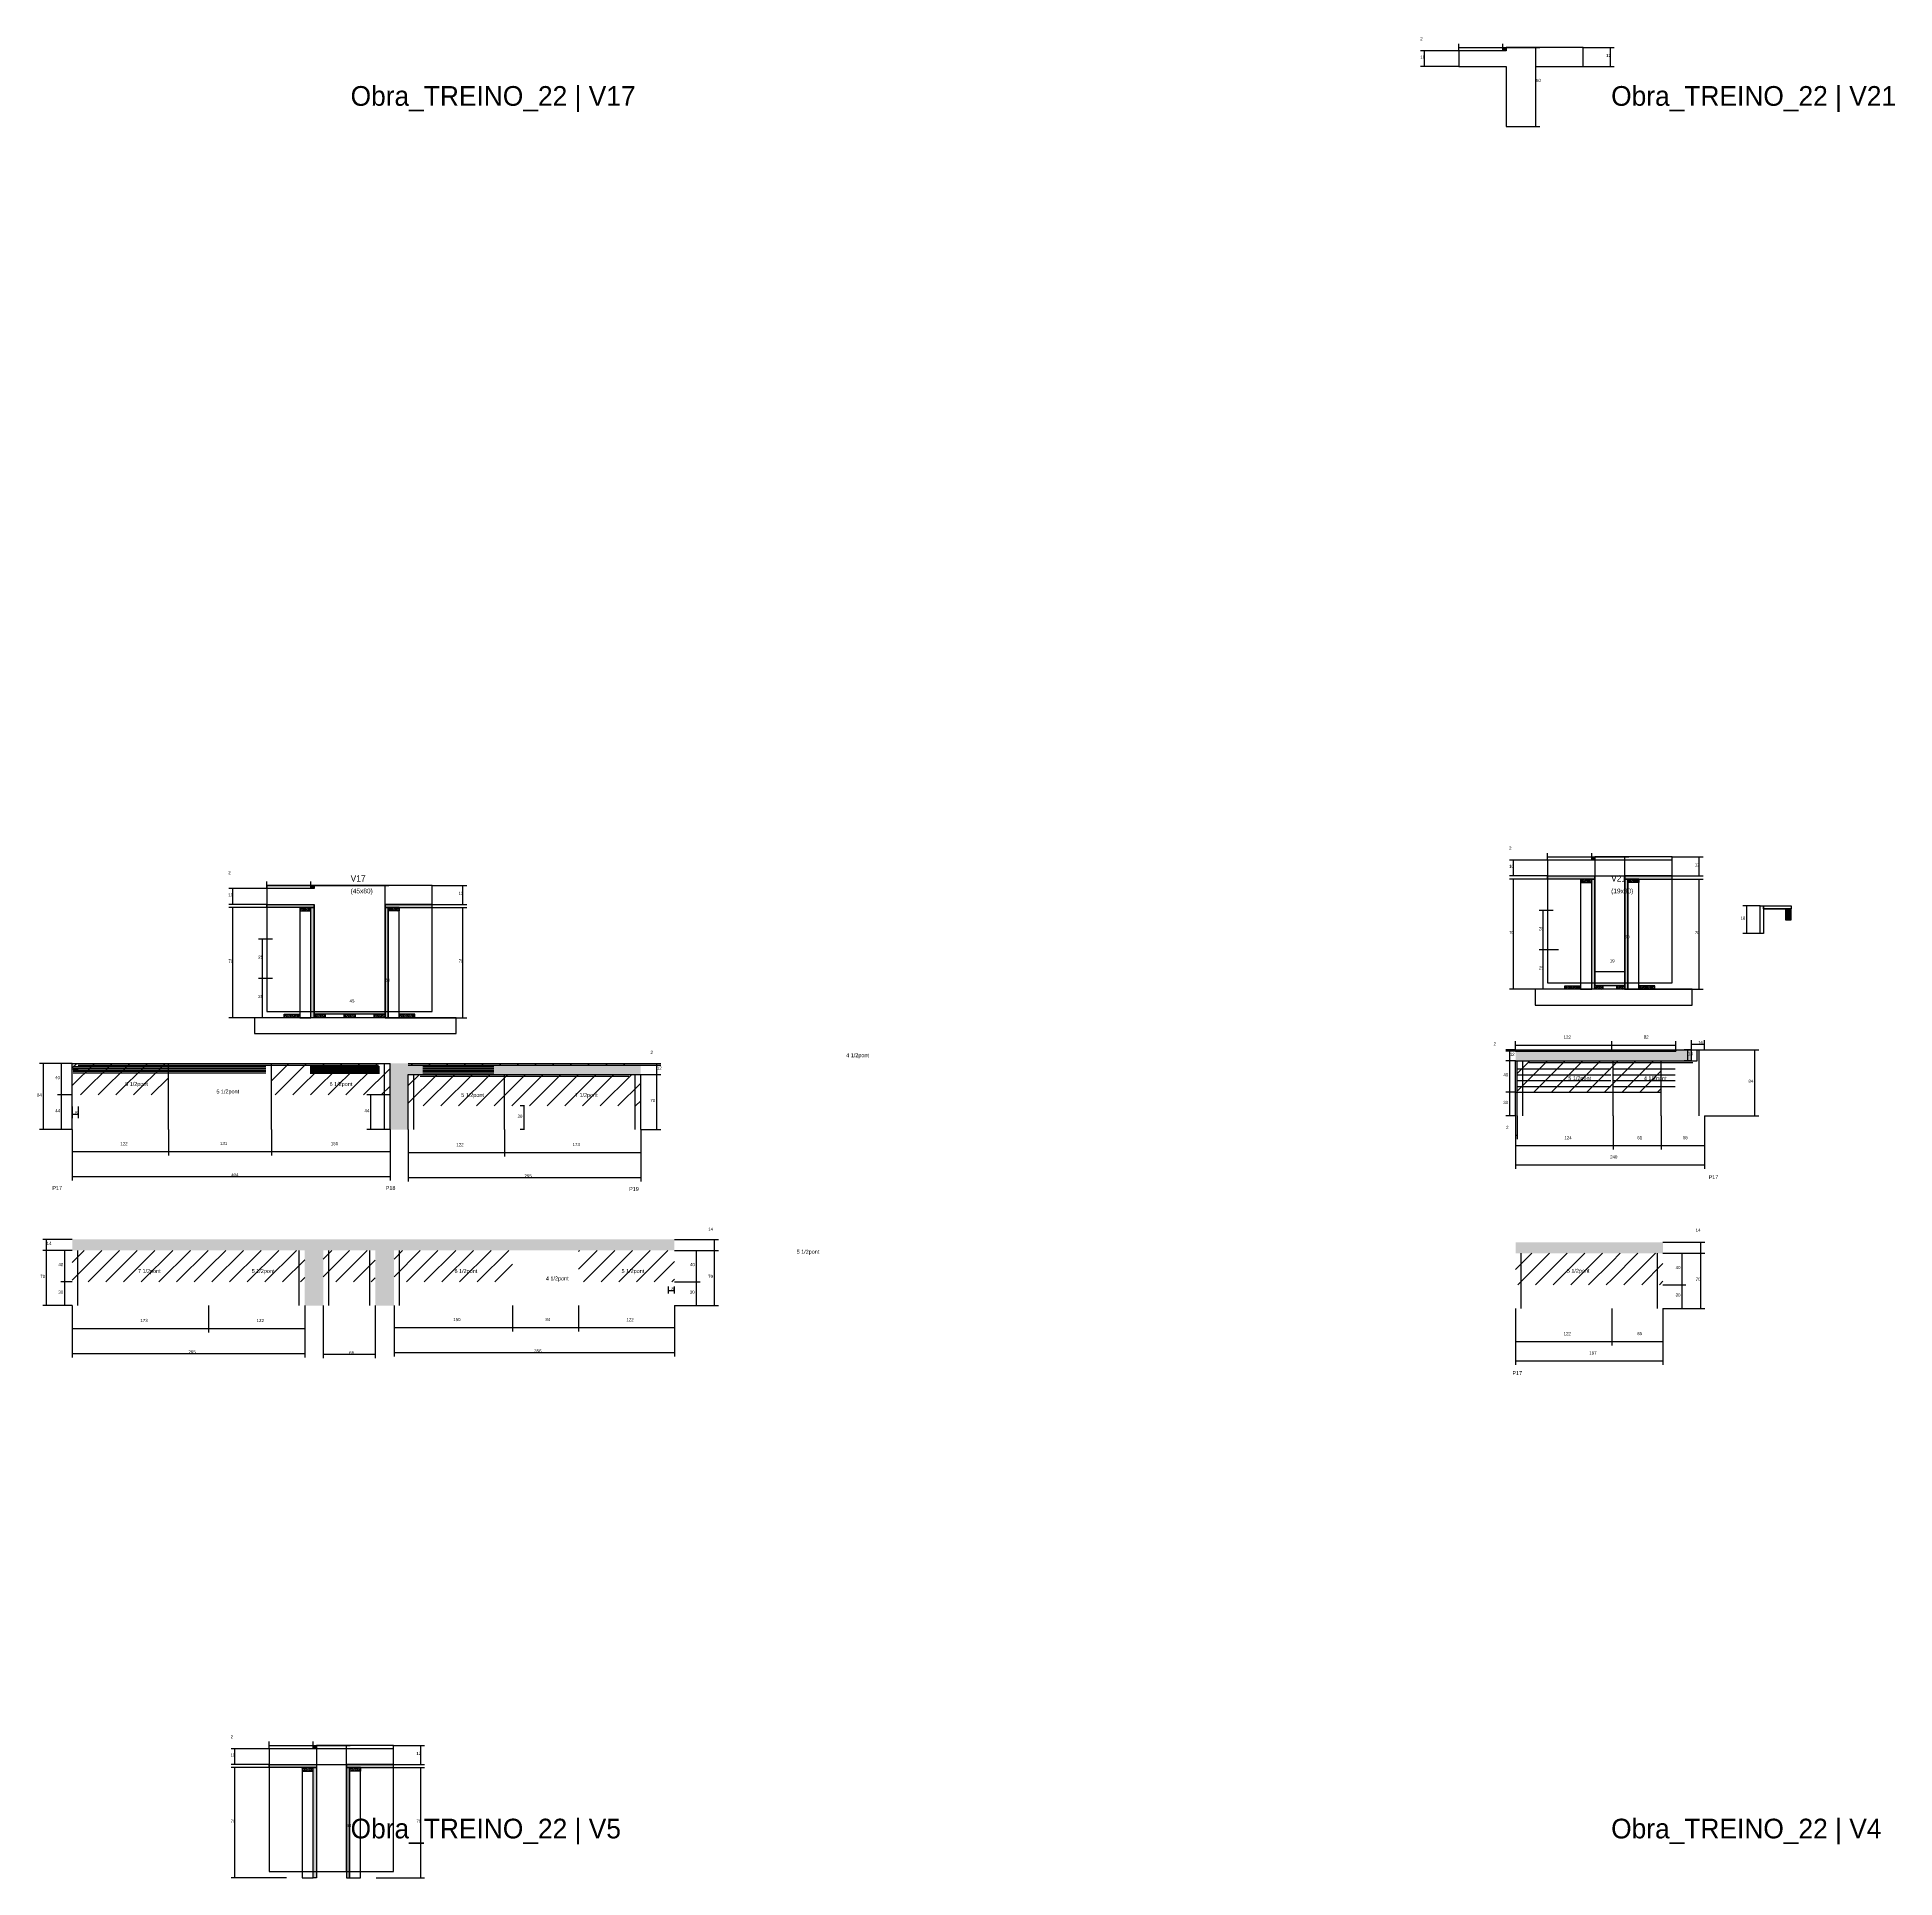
# Model space of a CAD drawing. Header units: metres. Extents: x -2848 to 22762, y -49062 to 1016.
# Drawn here: x 2802 to 5160, y -36460 to -34123 of the extents above; entities that cross this region are included whole.
import ezdxf

# ---------------------------------------------------------------- set-up
doc = ezdxf.new("R2010")
doc.units = ezdxf.units.M
for name, color, linetype in [('CONCRETO', 251, 'Continuous'), ('COTA', 4, 'Continuous'), ('Cota Seção (2x)', 4, 'Continuous'), ('Hachura', 253, 'Continuous'), ('LABEL_ID', 3, 'Continuous'), ('Madeira', 126, 'Continuous'), ('NOMENCLATURA', 7, 'Continuous'), ('Painéis', 200, 'Continuous'), ('SARR_2.2x7', 40, 'Continuous'), ('Texto Seção', 7, 'Continuous')]:
    doc.layers.add(name, color=color, linetype=linetype)

msp = doc.modelspace()

# ---------------------------------------------------------------- hatches: boundary and pattern name
at = {"layer": 'COTA'}
h = msp.add_hatch(dxfattribs=at)
h.set_pattern_fill('AR-CONC', scale=0.03)
h.paths.add_polyline_path([(4902.2, -35422.5), (4902.2, -35408.5), (4882.2, -35408.5), (4882.2, -35410.5), (4678.7, -35410.5), (4678.7, -35422.5)])
h = msp.add_hatch(dxfattribs=at)
h.set_pattern_fill('AR-CONC', scale=0.03)
h.paths.add_polyline_path([(3273.2, -35440), (3568.2, -35440), (3568.2, -35428), (3273.2, -35428), (3273.2, -35426), (3250.2, -35426), (3250.2, -35510), (3273.2, -35510)])
h = msp.add_hatch(dxfattribs=at)
h.set_pattern_fill('AR-CONC', scale=0.03)
h.paths.add_polyline_path([(3141.7, -35733.4), (3165.2, -35733.4), (3165.2, -35663.4), (3231.2, -35663.4), (3231.2, -35733.4), (3255.1, -35733.4), (3255.1, -35663.4), (3611.1, -35663.4), (3611.1, -35649.4), (2846.7, -35649.4), (2846.7, -35663.4), (3141.7, -35663.4)])
h = msp.add_hatch(dxfattribs=at)
h.set_pattern_fill('AR-CONC', scale=0.03)
h.paths.add_polyline_path([(4678.7, -35653.1), (4678.7, -35667.1), (4865.7, -35667.1), (4865.7, -35653.1)])
at = {"layer": 'Hachura'}
h = msp.add_hatch(color=8, dxfattribs=at)
h.dxf.hatch_style = 1
h.paths.add_polyline_path([(4662.6, -34136.2), (4666.6, -34136.2), (4666.6, -34136.2), (4666.6, -34140.2), (4666.6, -34140.2), (4662.6, -34140.2), (4662.6, -34140.2), (4662.6, -34136.2)])
h = msp.add_hatch(color=8, dxfattribs=at)
h.dxf.hatch_style = 1
h.paths.add_polyline_path([(4775.3, -35163.8), (4779.3, -35163.8), (4779.3, -35163.8), (4779.3, -35167.8), (4779.3, -35167.8), (4775.3, -35167.8), (4775.3, -35167.8), (4775.3, -35163.8)])
h = msp.add_hatch(color=8, dxfattribs=at)
h.dxf.hatch_style = 1
h.paths.add_polyline_path([(3149.7, -35200), (3153.7, -35200), (3153.7, -35200), (3153.7, -35204), (3153.7, -35204), (3149.7, -35204), (3149.7, -35204), (3149.7, -35200)])
h = msp.add_hatch(color=8, dxfattribs=at)
h.dxf.hatch_style = 1
h.paths.add_polyline_path([(4719.3, -35191.8), (4719.3, -35187.8), (4719.3, -35187.8), (4779.3, -35187.8), (4779.3, -35187.8), (4779.3, -35191.8), (4779.3, -35191.8), (4719.3, -35191.8)])
h = msp.add_hatch(dxfattribs=at)
h.set_pattern_fill('ANSI31', scale=0.5)
h.paths.add_polyline_path([(4761.3, -35191.8), (4761.3, -35196.2), (4761.3, -35196.2), (4775.3, -35196.2), (4775.3, -35196.2), (4775.3, -35191.8), (4775.3, -35191.8), (4761.3, -35191.8)])
h = msp.add_hatch(color=8, dxfattribs=at)
h.dxf.hatch_style = 1
h.paths.add_polyline_path([(4775.3, -35191.8), (4779.3, -35191.8), (4779.3, -35191.8), (4779.3, -35331.8), (4779.3, -35331.8), (4775.3, -35331.8), (4775.3, -35331.8), (4775.3, -35191.8)])
h = msp.add_hatch(color=8, dxfattribs=at)
h.dxf.hatch_style = 1
h.paths.add_polyline_path([(4877.3, -35191.8), (4877.3, -35187.8), (4877.3, -35187.8), (4817.3, -35187.8), (4817.3, -35187.8), (4817.3, -35191.8), (4817.3, -35191.8), (4877.3, -35191.8)])
h = msp.add_hatch(color=8, dxfattribs=at)
h.dxf.hatch_style = 1
h.paths.add_polyline_path([(4821.3, -35191.8), (4817.3, -35191.8), (4817.3, -35191.8), (4817.3, -35331.8), (4817.3, -35331.8), (4821.3, -35331.8), (4821.3, -35331.8), (4821.3, -35191.8)])
h = msp.add_hatch(dxfattribs=at)
h.set_pattern_fill('ANSI31', scale=0.5)
h.paths.add_polyline_path([(4835.3, -35191.8), (4835.3, -35196.2), (4835.3, -35196.2), (4821.3, -35196.2), (4821.3, -35196.2), (4821.3, -35191.8), (4821.3, -35191.8), (4835.3, -35191.8)])
h = msp.add_hatch(color=8, dxfattribs=at)
h.dxf.hatch_style = 1
h.paths.add_polyline_path([(3093.7, -35228), (3093.7, -35224), (3093.7, -35224), (3153.7, -35224), (3153.7, -35224), (3153.7, -35228), (3153.7, -35228), (3093.7, -35228)])
h = msp.add_hatch(dxfattribs=at)
h.set_pattern_fill('ANSI31', scale=0.5)
h.paths.add_polyline_path([(3135.7, -35228), (3135.7, -35232.4), (3135.7, -35232.4), (3149.7, -35232.4), (3149.7, -35232.4), (3149.7, -35228), (3149.7, -35228), (3135.7, -35228)])
h = msp.add_hatch(color=8, dxfattribs=at)
h.dxf.hatch_style = 1
h.paths.add_polyline_path([(3149.7, -35228), (3153.7, -35228), (3153.7, -35228), (3153.7, -35368), (3153.7, -35368), (3149.7, -35368), (3149.7, -35368), (3149.7, -35228)])
h = msp.add_hatch(color=8, dxfattribs=at)
h.dxf.hatch_style = 1
h.paths.add_polyline_path([(3303.7, -35228), (3303.7, -35224), (3303.7, -35224), (3243.7, -35224), (3243.7, -35224), (3243.7, -35228), (3243.7, -35228), (3303.7, -35228)])
h = msp.add_hatch(color=8, dxfattribs=at)
h.dxf.hatch_style = 1
h.paths.add_polyline_path([(3247.7, -35228), (3243.7, -35228), (3243.7, -35228), (3243.7, -35368), (3243.7, -35368), (3247.7, -35368), (3247.7, -35368), (3247.7, -35228)])
h = msp.add_hatch(dxfattribs=at)
h.set_pattern_fill('ANSI31', scale=0.5)
h.paths.add_polyline_path([(3261.7, -35228), (3261.7, -35232.4), (3261.7, -35232.4), (3247.7, -35232.4), (3247.7, -35232.4), (3247.7, -35228), (3247.7, -35228), (3261.7, -35228)])
h = msp.add_hatch(dxfattribs=at)
h.set_pattern_fill('ANSI31', scale=0.5)
h.paths.add_polyline_path([(4741.3, -35331.8), (4741.3, -35327.4), (4741.3, -35327.4), (4761.3, -35327.4), (4761.3, -35327.4), (4761.3, -35331.8), (4761.3, -35331.8), (4741.3, -35331.8)])
h = msp.add_hatch(color=8, dxfattribs=at)
h.dxf.hatch_style = 1
h.paths.add_polyline_path([(4779.3, -35327.4), (4779.3, -35323.8), (4779.3, -35323.8), (4817.3, -35323.8), (4817.3, -35323.8), (4817.3, -35327.4), (4817.3, -35327.4), (4779.3, -35327.4)])
h = msp.add_hatch(dxfattribs=at)
h.set_pattern_fill('ANSI31', scale=0.5)
h.paths.add_polyline_path([(4779.3, -35331.8), (4779.3, -35327.4), (4779.3, -35327.4), (4789.3, -35327.4), (4789.3, -35327.4), (4789.3, -35331.8), (4789.3, -35331.8), (4779.3, -35331.8)])
h = msp.add_hatch(dxfattribs=at)
h.set_pattern_fill('ANSI31', scale=0.5)
h.paths.add_polyline_path([(4807.3, -35331.8), (4807.3, -35327.4), (4807.3, -35327.4), (4817.3, -35327.4), (4817.3, -35327.4), (4817.3, -35331.8), (4817.3, -35331.8), (4807.3, -35331.8)])
h = msp.add_hatch(dxfattribs=at)
h.set_pattern_fill('ANSI31', scale=0.5)
h.paths.add_polyline_path([(4855.3, -35331.8), (4855.3, -35327.4), (4855.3, -35327.4), (4835.3, -35327.4), (4835.3, -35327.4), (4835.3, -35331.8), (4835.3, -35331.8), (4855.3, -35331.8)])
h = msp.add_hatch(dxfattribs=at)
h.set_pattern_fill('ANSI31', scale=0.5)
h.paths.add_polyline_path([(3115.7, -35368), (3115.7, -35363.6), (3115.7, -35363.6), (3135.7, -35363.6), (3135.7, -35363.6), (3135.7, -35368), (3135.7, -35368), (3115.7, -35368)])
h = msp.add_hatch(color=8, dxfattribs=at)
h.dxf.hatch_style = 1
h.paths.add_polyline_path([(3153.7, -35363.6), (3153.7, -35360), (3153.7, -35360), (3243.7, -35360), (3243.7, -35360), (3243.7, -35363.6), (3243.7, -35363.6), (3153.7, -35363.6)])
h = msp.add_hatch(dxfattribs=at)
h.set_pattern_fill('ANSI31', scale=0.5)
h.paths.add_polyline_path([(3153.7, -35368), (3153.7, -35363.6), (3153.7, -35363.6), (3167.7, -35363.6), (3167.7, -35363.6), (3167.7, -35368), (3167.7, -35368), (3153.7, -35368)])
h = msp.add_hatch(dxfattribs=at)
h.set_pattern_fill('ANSI31', scale=0.5)
h.paths.add_polyline_path([(3191.7, -35368), (3191.7, -35363.6), (3191.7, -35363.6), (3205.7, -35363.6), (3205.7, -35363.6), (3205.7, -35368), (3205.7, -35368), (3191.7, -35368)])
h = msp.add_hatch(dxfattribs=at)
h.set_pattern_fill('ANSI31', scale=0.5)
h.paths.add_polyline_path([(3229.7, -35368), (3229.7, -35363.6), (3229.7, -35363.6), (3243.7, -35363.6), (3243.7, -35363.6), (3243.7, -35368), (3243.7, -35368), (3229.7, -35368)])
h = msp.add_hatch(dxfattribs=at)
h.set_pattern_fill('ANSI31', scale=0.5)
h.paths.add_polyline_path([(3281.7, -35368), (3281.7, -35363.6), (3281.7, -35363.6), (3261.7, -35363.6), (3261.7, -35363.6), (3261.7, -35368), (3261.7, -35368), (3281.7, -35368)])
h = msp.add_hatch(dxfattribs=at)
h.set_pattern_fill('ANSI31', scale=5)
h.paths.add_polyline_path([(4800.7, -35410.5), (4800.7, -35408.5), (4680.7, -35408.5), (4680.7, -35410.5)])
h = msp.add_hatch(dxfattribs=at)
h.set_pattern_fill('ANSI31', scale=5)
h.paths.add_polyline_path([(4882.2, -35410.5), (4882.2, -35408.5), (4800.7, -35408.5), (4800.7, -35410.5)])
h = msp.add_hatch(dxfattribs=at)
h.set_pattern_fill('ANSI31', scale=5)
h.paths.add_polyline_path([(2846.7, -35426), (2846.7, -35466), (2968.7, -35466), (2968.7, -35426)])
h = msp.add_hatch(dxfattribs=at)
h.set_pattern_fill('ANSI31', scale=5)
h.paths.add_polyline_path([(3250.2, -35466), (3250.2, -35426), (3099.7, -35426), (3099.7, -35466)])
h = msp.add_hatch(dxfattribs=at)
h.set_pattern_fill('ANSI31', scale=5)
h.paths.add_polyline_path([(3273.2, -35426), (3273.2, -35428), (3395.2, -35428), (3395.2, -35426)])
h = msp.add_hatch(dxfattribs=at)
h.set_pattern_fill('ANSI31', scale=5)
h.paths.add_polyline_path([(3273.2, -35440), (3273.2, -35480), (3395.2, -35480), (3395.2, -35440)])
h = msp.add_hatch(dxfattribs=at)
h.set_pattern_fill('ANSI31', scale=5)
h.paths.add_polyline_path([(3395.2, -35426), (3395.2, -35428), (3568.2, -35428), (3568.2, -35426)])
h = msp.add_hatch(dxfattribs=at)
h.set_pattern_fill('ANSI31', scale=5)
h.paths.add_polyline_path([(3568.2, -35480), (3568.2, -35440), (3395.2, -35440), (3395.2, -35480)])
h = msp.add_hatch(dxfattribs=at)
h.set_pattern_fill('ANSI31', scale=5)
h.paths.add_polyline_path([(4802.7, -35422.5), (4680.7, -35422.5), (4680.7, -35462.5), (4802.7, -35462.5)])
h = msp.add_hatch(dxfattribs=at)
h.set_pattern_fill('ANSI31', scale=5)
h.paths.add_polyline_path([(4802.7, -35422.5), (4802.7, -35462.5), (4863.7, -35462.5), (4863.7, -35422.5)])
h = msp.add_hatch(dxfattribs=at)
h.set_pattern_fill('ANSI31', scale=5)
h.paths.add_polyline_path([(3019.7, -35703.4), (3019.7, -35663.4), (2846.7, -35663.4), (2846.7, -35703.4)])
h = msp.add_hatch(dxfattribs=at)
h.set_pattern_fill('ANSI31', scale=5)
h.paths.add_polyline_path([(3019.7, -35663.4), (3019.7, -35703.4), (3141.7, -35703.4), (3141.7, -35663.4)])
h = msp.add_hatch(dxfattribs=at)
h.set_pattern_fill('ANSI31', scale=5)
h.paths.add_polyline_path([(3231.2, -35703.4), (3231.2, -35663.4), (3165.2, -35663.4), (3165.2, -35703.4)])
h = msp.add_hatch(dxfattribs=at)
h.set_pattern_fill('ANSI31', scale=5)
h.paths.add_polyline_path([(3405.6, -35703.4), (3405.6, -35663.4), (3255.1, -35663.4), (3255.1, -35703.4)])
h = msp.add_hatch(dxfattribs=at)
h.set_pattern_fill('ANSI31', scale=5)
h.paths.add_polyline_path([(3489.1, -35663.4), (3489.1, -35703.4), (3611.1, -35703.4), (3611.1, -35663.4)])
h = msp.add_hatch(dxfattribs=at)
h.set_pattern_fill('ANSI31', scale=5)
h.paths.add_polyline_path([(4678.7, -35667.1), (4678.7, -35707.1), (4800.7, -35707.1), (4800.7, -35667.1)])
h = msp.add_hatch(dxfattribs=at)
h.set_pattern_fill('ANSI31', scale=5)
h.paths.add_polyline_path([(4800.7, -35667.1), (4800.7, -35707.1), (4865.7, -35707.1), (4865.7, -35667.1)])
h = msp.add_hatch(color=8, dxfattribs=at)
h.dxf.hatch_style = 1
h.paths.add_polyline_path([(3152.6, -36292.1), (3156.6, -36292.1), (3156.6, -36292.1), (3156.6, -36296.1), (3156.6, -36296.1), (3152.6, -36296.1), (3152.6, -36296.1), (3152.6, -36292.1)])
h = msp.add_hatch(color=8, dxfattribs=at)
h.dxf.hatch_style = 1
h.paths.add_polyline_path([(3096.6, -36320.1), (3096.6, -36316.1), (3096.6, -36316.1), (3156.6, -36316.1), (3156.6, -36316.1), (3156.6, -36320.1), (3156.6, -36320.1), (3096.6, -36320.1)])
h = msp.add_hatch(dxfattribs=at)
h.set_pattern_fill('ANSI31', scale=0.5)
h.paths.add_polyline_path([(3138.6, -36320.1), (3138.6, -36324.5), (3138.6, -36324.5), (3152.6, -36324.5), (3152.6, -36324.5), (3152.6, -36320.1), (3152.6, -36320.1), (3138.6, -36320.1)])
h = msp.add_hatch(color=8, dxfattribs=at)
h.dxf.hatch_style = 1
h.paths.add_polyline_path([(3152.6, -36320.1), (3156.6, -36320.1), (3156.6, -36320.1), (3156.6, -36460.1), (3156.6, -36460.1), (3152.6, -36460.1), (3152.6, -36460.1), (3152.6, -36320.1)])
h = msp.add_hatch(color=8, dxfattribs=at)
h.dxf.hatch_style = 1
h.paths.add_polyline_path([(3254.6, -36320.1), (3254.6, -36316.1), (3254.6, -36316.1), (3194.6, -36316.1), (3194.6, -36316.1), (3194.6, -36320.1), (3194.6, -36320.1), (3254.6, -36320.1)])
h = msp.add_hatch(color=8, dxfattribs=at)
h.dxf.hatch_style = 1
h.paths.add_polyline_path([(3198.6, -36320.1), (3194.6, -36320.1), (3194.6, -36320.1), (3194.6, -36460.1), (3194.6, -36460.1), (3198.6, -36460.1), (3198.6, -36460.1), (3198.6, -36320.1)])
h = msp.add_hatch(dxfattribs=at)
h.set_pattern_fill('ANSI31', scale=0.5)
h.paths.add_polyline_path([(3212.6, -36320.1), (3212.6, -36324.5), (3212.6, -36324.5), (3198.6, -36324.5), (3198.6, -36324.5), (3198.6, -36320.1), (3198.6, -36320.1), (3212.6, -36320.1)])
at = {"layer": 'Madeira'}
h = msp.add_hatch(dxfattribs=at)
h.set_pattern_fill('ANSI31', scale=0.2)
h.paths.add_polyline_path([(5028.3, -35229.6), (5021.3, -35229.6), (5021.3, -35243.6), (5028.3, -35243.6)])

# ---------------------------------------------------------------- linework, layer by layer
at = {"layer": 'CONCRETO'}
for points in [[(4666.6, -34140.2), (4606.6, -34140.2), (4606.6, -34160.2), (4666.6, -34160.2), (4666.6, -34236.2), (4704.6, -34236.2), (4704.6, -34170.2), (4704.6, -34160.2), (4764.6, -34160.2)], [(4764.6, -34160.2), (4764.6, -34136.2), (4666.6, -34136.2)], [(4779.3, -35167.8), (4719.3, -35167.8), (4719.3, -35187.8), (4779.3, -35187.8), (4779.3, -35323.8), (4817.3, -35323.8), (4817.3, -35197.8), (4817.3, -35187.8), (4877.3, -35187.8)], [(4877.3, -35187.8), (4877.3, -35163.8), (4779.3, -35163.8)], [(3156.6, -36296.1), (3096.6, -36296.1), (3096.6, -36316.1), (3156.6, -36316.1), (3156.6, -36452.1), (3194.6, -36452.1), (3194.6, -36326.1), (3194.6, -36316.1), (3254.6, -36316.1)], [(3254.6, -36316.1), (3254.6, -36292.1), (3156.6, -36292.1)]]:
    msp.add_lwpolyline(points, dxfattribs=at)
for points in [[(4719.3, -35323.8), (4877.3, -35323.8), (4877.3, -35167.8), (4719.3, -35167.8)], [(4779.3, -35187.8), (4877.3, -35187.8), (4877.3, -35163.8), (4779.3, -35163.8)], [(3303.7, -35200), (3153.7, -35200), (3153.7, -35204), (3093.7, -35204), (3093.7, -35224), (3153.7, -35224), (3153.7, -35360), (3243.7, -35360), (3243.7, -35234), (3243.7, -35224), (3303.7, -35224)], [(3093.7, -35360), (3303.7, -35360), (3303.7, -35200), (3093.7, -35200)], [(3096.6, -36452.1), (3254.6, -36452.1), (3254.6, -36296.1), (3096.6, -36296.1)], [(3156.6, -36316.1), (3254.6, -36316.1), (3254.6, -36292.1), (3156.6, -36292.1)]]:
    msp.add_lwpolyline(points, close=True, dxfattribs=at)
at = {"layer": 'COTA'}
for p, q in [((4606.6, -34140.2), (4558.2, -34140.2)), ((4563.2, -34160.2), (4563.2, -34140.2)), ((4606.6, -34140.2), (4606.6, -34131.2)), ((4606.6, -34136.2), (4662.6, -34136.2)), ((4662.6, -34136.2), (4662.6, -34131.2)), ((4764.6, -34136.2), (4804, -34136.2)), ((4799, -34160.2), (4799, -34136.2)), ((4606.6, -34160.2), (4558.2, -34160.2)), ((4764.6, -34160.2), (4804, -34160.2)), ((4719.3, -35167.8), (4670.9, -35167.8)), ((4675.9, -35187.8), (4675.9, -35167.8)), ((4719.3, -35167.8), (4719.3, -35158.8)), ((4719.3, -35163.8), (4775.3, -35163.8)), ((4775.3, -35163.8), (4775.3, -35158.8)), ((4877.3, -35163.8), (4916.7, -35163.8)), ((4911.7, -35187.8), (4911.7, -35163.8)), ((3093.7, -35204), (3045.3, -35204)), ((3050.3, -35224), (3050.3, -35204)), ((3093.7, -35204), (3093.7, -35195)), ((3093.7, -35200), (3149.7, -35200)), ((3149.7, -35200), (3149.7, -35195)), ((3303.7, -35200), (3347.6, -35200)), ((3342.6, -35224), (3342.6, -35200)), ((4719.3, -35187.8), (4670.9, -35187.8)), ((4719.3, -35191.8), (4670.9, -35191.8)), ((4675.9, -35331.8), (4675.9, -35191.8)), ((4835.3, -35191.8), (4916.7, -35191.8)), ((4877.3, -35187.8), (4916.7, -35187.8)), ((4911.7, -35331.8), (4911.7, -35191.8)), ((3093.7, -35224), (3045.3, -35224)), ((3093.7, -35228), (3045.3, -35228)), ((3050.3, -35368), (3050.3, -35228)), ((3266.1, -35228), (3347.6, -35228)), ((3303.7, -35224), (3347.6, -35224)), ((3342.6, -35368), (3342.6, -35228)), ((4726.3, -35231.8), (4708.7, -35231.8)), ((4713.7, -35281.8), (4713.7, -35231.8)), ((3100.7, -35268), (3083.2, -35268)), ((3088.2, -35318), (3088.2, -35268)), ((4726.3, -35281.8), (4708.7, -35281.8)), ((4733.1, -35281.8), (4708.7, -35281.8)), ((4713.7, -35331.8), (4713.7, -35281.8)), ((3100.7, -35318), (3083.2, -35318)), ((3100.7, -35318), (3083.2, -35318)), ((3088.2, -35368), (3088.2, -35318)), ((4741.3, -35331.8), (4670.9, -35331.8)), ((4733.1, -35331.8), (4708.7, -35331.8)), ((4855.3, -35331.8), (4916.7, -35331.8)), ((3118.3, -35368), (3045.3, -35368)), ((3100.7, -35368), (3083.2, -35368)), ((3274.5, -35368), (3347.6, -35368)), ((4678.7, -35408.5), (4666.3, -35408.5)), ((4678.7, -35410.5), (4666.3, -35410.5)), ((4678.7, -35410.5), (4666.3, -35410.5)), ((4671.3, -35410.5), (4671.3, -35408.5)), ((4671.3, -35422.5), (4671.3, -35410.5)), ((4678.7, -35408.5), (4678.7, -35397.6)), ((4678.7, -35402.6), (4800.7, -35402.6)), ((4800.7, -35408.5), (4800.7, -35397.6)), ((4800.7, -35408.5), (4800.7, -35397.6)), ((4800.7, -35402.6), (4882.2, -35402.6)), ((4882.2, -35408.5), (4882.2, -35397.6)), ((4902.2, -35408.5), (4892.5, -35408.5)), ((4897.5, -35422.5), (4897.5, -35408.5)), ((4902.2, -35408.5), (4902.2, -35396.6)), ((4902.2, -35401.6), (4918.7, -35401.6)), ((4918.7, -35408.5), (4918.7, -35396.6)), ((4918.7, -35408.5), (4987.4, -35408.5)), ((4982.4, -35492.5), (4982.4, -35408.5)), ((2846.7, -35426), (2805, -35426)), ((2810, -35510), (2810, -35426)), ((2846.7, -35426), (2828.1, -35426)), ((2833.1, -35466), (2833.1, -35426)), ((3568.2, -35426), (3593.7, -35426)), ((3568.2, -35428), (3593.7, -35428)), ((3568.2, -35428), (3593.7, -35428)), ((3568.2, -35440), (3593.7, -35440)), ((3568.2, -35440), (3593.7, -35440)), ((3588.7, -35428), (3588.7, -35426)), ((3588.7, -35440), (3588.7, -35428)), ((3588.7, -35510), (3588.7, -35440)), ((4678.7, -35422.5), (4666.3, -35422.5)), ((4678.7, -35422.5), (4666.3, -35422.5)), ((4671.3, -35462.5), (4671.3, -35422.5)), ((4902.2, -35422.5), (4892.5, -35422.5)), ((4678.7, -35462.5), (4666.3, -35462.5)), ((4678.7, -35462.5), (4666.3, -35462.5)), ((4671.3, -35492.5), (4671.3, -35462.5)), ((2846.7, -35466), (2828.1, -35466)), ((2846.7, -35466), (2828.1, -35466)), ((2833.1, -35510), (2833.1, -35466)), ((2846.7, -35480.8), (2846.7, -35495.6)), ((2854.2, -35480.8), (2854.2, -35495.6)), ((3250.2, -35466), (3220.7, -35466)), ((3225.7, -35510), (3225.7, -35466)), ((3420.7, -35480), (3415.1, -35480)), ((3420.1, -35510), (3420.1, -35480)), ((2846.7, -35510), (2805, -35510)), ((2846.7, -35510), (2828.1, -35510)), ((2846.7, -35490.6), (2854.2, -35490.6)), ((2846.7, -35510), (2846.7, -35574.5)), ((2846.7, -35510), (2846.7, -35542.9)), ((2968.7, -35510), (2968.7, -35542.9)), ((2968.7, -35510), (2968.7, -35542.9)), ((3099.7, -35510), (3099.7, -35542.9)), ((3099.7, -35510), (3099.7, -35542.9)), ((3250.2, -35510), (3220.7, -35510)), ((3250.2, -35510), (3250.2, -35574.5)), ((3250.2, -35510), (3250.2, -35542.9)), ((3273.2, -35510), (3273.2, -35575.7)), ((3273.2, -35510), (3273.2, -35544.1)), ((3395.2, -35510), (3395.2, -35544.1)), ((3395.2, -35510), (3395.2, -35544.1)), ((3420.7, -35510), (3415.1, -35510)), ((3568.2, -35510), (3568.2, -35544.1)), ((3568.2, -35510), (3568.2, -35575.7)), ((3568.2, -35510), (3593.7, -35510)), ((4678.7, -35492.5), (4666.3, -35492.5)), ((4678.7, -35492.5), (4678.7, -35535.3)), ((4678.7, -35492.5), (4678.7, -35559.9)), ((4678.7, -35492.5), (4678.7, -35522.2)), ((4680.7, -35492.5), (4680.7, -35522.2)), ((4802.7, -35492.5), (4802.7, -35535.3)), ((4802.7, -35492.5), (4802.7, -35535.3)), ((4863.7, -35492.5), (4863.7, -35535.3)), ((4863.7, -35492.5), (4863.7, -35535.3)), ((4918.7, -35492.5), (4918.7, -35559.9)), ((4918.7, -35492.5), (4987.4, -35492.5)), ((4918.7, -35492.5), (4918.7, -35535.3)), ((4678.7, -35517.2), (4680.7, -35517.2)), ((4678.7, -35530.3), (4802.7, -35530.3)), ((4802.7, -35530.3), (4863.7, -35530.3)), ((4863.7, -35530.3), (4918.7, -35530.3)), ((2846.7, -35537.9), (2968.7, -35537.9)), ((2968.7, -35537.9), (3099.7, -35537.9)), ((3099.7, -35537.9), (3250.2, -35537.9)), ((3273.2, -35539.1), (3395.2, -35539.1)), ((3395.2, -35539.1), (3568.2, -35539.1)), ((4678.7, -35554.9), (4918.7, -35554.9)), ((2846.7, -35569.5), (3250.2, -35569.5)), ((3273.2, -35570.7), (3568.2, -35570.7)), ((2846.7, -35649.4), (2809.2, -35649.4)), ((2814.2, -35663.4), (2814.2, -35649.4)), ((3611.1, -35649.4), (3667, -35649.4)), ((3662, -35663.4), (3662, -35649.4)), ((2846.7, -35663.4), (2809.2, -35663.4)), ((2846.7, -35663.4), (2809.2, -35663.4)), ((2814.2, -35733.4), (2814.2, -35663.4)), ((2846.7, -35663.4), (2832.2, -35663.4)), ((2837.2, -35703.4), (2837.2, -35663.4)), ((3611.1, -35663.4), (3643.9, -35663.4)), ((3611.1, -35663.4), (3667, -35663.4)), ((3611.1, -35663.4), (3667, -35663.4)), ((3638.9, -35703.4), (3638.9, -35663.4)), ((3662, -35733.4), (3662, -35663.4)), ((4865.7, -35667.1), (4895, -35667.1)), ((4890, -35707.1), (4890, -35667.1)), ((2846.7, -35703.4), (2832.2, -35703.4)), ((2846.7, -35703.4), (2832.2, -35703.4)), ((2837.2, -35733.4), (2837.2, -35703.4)), ((3603.6, -35718.2), (3603.6, -35709.1)), ((3603.6, -35714.1), (3611.1, -35714.1)), ((3611.1, -35703.4), (3643.9, -35703.4)), ((3611.1, -35703.4), (3643.9, -35703.4)), ((3611.1, -35718.2), (3611.1, -35709.1)), ((3638.9, -35733.4), (3638.9, -35703.4)), ((4865.7, -35707.1), (4895, -35707.1)), ((4865.7, -35707.1), (4895, -35707.1)), ((4890, -35737.1), (4890, -35707.1)), ((2846.7, -35733.4), (2809.2, -35733.4)), ((2846.7, -35733.4), (2832.2, -35733.4)), ((2846.7, -35733.4), (2846.7, -35767.6)), ((2846.7, -35733.4), (2846.7, -35799.2)), ((3019.7, -35733.4), (3019.7, -35767.6)), ((3019.7, -35733.4), (3019.7, -35767.6)), ((3141.7, -35733.4), (3141.7, -35799.2)), ((3141.7, -35733.4), (3141.7, -35767.6)), ((3165.2, -35733.4), (3165.2, -35800.1)), ((3231.2, -35733.4), (3231.2, -35800.1)), ((3255.1, -35733.4), (3255.1, -35798)), ((3255.1, -35733.4), (3255.1, -35766.3)), ((3405.6, -35733.4), (3405.6, -35766.3)), ((3405.6, -35733.4), (3405.6, -35766.3)), ((3489.1, -35733.4), (3489.1, -35766.3)), ((3489.1, -35733.4), (3489.1, -35766.3)), ((3611.1, -35733.4), (3611.1, -35798)), ((3611.1, -35733.4), (3611.1, -35766.3)), ((3611.1, -35733.4), (3643.9, -35733.4)), ((3611.1, -35733.4), (3667, -35733.4)), ((4678.7, -35737.1), (4678.7, -35784.1)), ((4678.7, -35737.1), (4678.7, -35808.7)), ((4800.7, -35737.1), (4800.7, -35784.1)), ((4800.7, -35737.1), (4800.7, -35784.1)), ((4865.7, -35737.1), (4865.7, -35784.1)), ((4865.7, -35737.1), (4865.7, -35808.7)), ((4865.7, -35737.1), (4895, -35737.1)), ((2846.7, -35762.6), (3019.7, -35762.6)), ((3019.7, -35762.6), (3141.7, -35762.6)), ((3255.1, -35761.3), (3405.6, -35761.3)), ((3405.6, -35761.3), (3489.1, -35761.3)), ((3489.1, -35761.3), (3611.1, -35761.3)), ((3255.1, -35793), (3611.1, -35793)), ((4678.7, -35779.1), (4800.7, -35779.1)), ((4800.7, -35779.1), (4865.7, -35779.1)), ((2846.7, -35794.2), (3141.7, -35794.2)), ((3165.2, -35795.1), (3231.2, -35795.1)), ((4678.7, -35803.7), (4865.7, -35803.7)), ((3096.6, -36296.1), (3096.6, -36287.1)), ((3152.6, -36292.1), (3152.6, -36287.1)), ((3096.6, -36296.1), (3048.2, -36296.1)), ((3053.2, -36316.1), (3053.2, -36296.1)), ((3096.6, -36292.1), (3152.6, -36292.1)), ((3254.6, -36292.1), (3294, -36292.1)), ((3289, -36316.1), (3289, -36292.1)), ((3096.6, -36316.1), (3048.2, -36316.1)), ((3096.6, -36320.1), (3048.2, -36320.1)), ((3053.2, -36460.1), (3053.2, -36320.1)), ((3212.6, -36320.1), (3294, -36320.1)), ((3254.6, -36316.1), (3294, -36316.1)), ((3289, -36460.1), (3289, -36320.1)), ((3118.6, -36460.1), (3048.2, -36460.1)), ((3232.6, -36460.1), (3294, -36460.1))]:
    msp.add_line(p, q, dxfattribs=at)
at = {"layer": 'Cota Seção (2x)'}
for p, q in [((4666.6, -34136.2), (4709.6, -34136.2)), ((4704.6, -34236.2), (4704.6, -34136.2)), ((4666.6, -34236.2), (4709.6, -34236.2)), ((4779.3, -35163.8), (4822.3, -35163.8)), ((4817.3, -35323.8), (4817.3, -35163.8)), ((3153.7, -35200), (3248.7, -35200)), ((3243.7, -35360), (3243.7, -35200)), ((4989.3, -35226), (4967.3, -35226)), ((4972.3, -35261), (4972.3, -35226)), ((4989.3, -35261), (4967.3, -35261)), ((4779.3, -35323.8), (4779.3, -35304.3)), ((4779.3, -35309.3), (4817.3, -35309.3)), ((4817.3, -35323.8), (4817.3, -35304.3)), ((4779.3, -35323.8), (4822.3, -35323.8)), ((3153.7, -35360), (3153.7, -35355)), ((3153.7, -35360), (3248.7, -35360)), ((3153.7, -35360), (3243.7, -35360)), ((3243.7, -35360), (3243.7, -35355)), ((4865.7, -35653.1), (4918.8, -35653.1)), ((4865.7, -35667.1), (4918.8, -35667.1)), ((4865.7, -35667.1), (4918.8, -35667.1)), ((4913.8, -35667.1), (4913.8, -35653.1)), ((4913.8, -35737.1), (4913.8, -35667.1)), ((4865.7, -35737.1), (4918.8, -35737.1)), ((3156.6, -36292.1), (3199.6, -36292.1)), ((3194.6, -36452.1), (3194.6, -36292.1)), ((3156.6, -36452.1), (3199.6, -36452.1))]:
    msp.add_line(p, q, dxfattribs=at)
at = {"layer": 'Madeira'}
for points in [[(4761.3, -35191.8), (4761.3, -35196.2), (4775.3, -35196.2), (4775.3, -35191.8)], [(4761.3, -35331.8), (4775.3, -35331.8), (4775.3, -35191.8), (4761.3, -35191.8)], [(4835.3, -35191.8), (4835.3, -35196.2), (4821.3, -35196.2), (4821.3, -35191.8)], [(4835.3, -35191.8), (4821.3, -35191.8), (4821.3, -35331.8), (4835.3, -35331.8)], [(3135.7, -35228), (3135.7, -35232.4), (3149.7, -35232.4), (3149.7, -35228)], [(3135.7, -35368), (3149.7, -35368), (3149.7, -35228), (3135.7, -35228)], [(3261.7, -35228), (3261.7, -35232.4), (3247.7, -35232.4), (3247.7, -35228)], [(3261.7, -35228), (3247.7, -35228), (3247.7, -35368), (3261.7, -35368)], [(5028.3, -35229.6), (5021.3, -35229.6), (5021.3, -35243.6), (5028.3, -35243.6)], [(4703.4, -35351.8), (4903, -35351.8), (4903, -35331.8), (4703.4, -35331.8)], [(4741.3, -35331.8), (4741.3, -35327.4), (4761.3, -35327.4), (4761.3, -35331.8)], [(4779.3, -35331.8), (4779.3, -35327.4), (4789.3, -35327.4), (4789.3, -35331.8)], [(4807.3, -35331.8), (4807.3, -35327.4), (4817.3, -35327.4), (4817.3, -35331.8)], [(4855.3, -35331.8), (4855.3, -35327.4), (4835.3, -35327.4), (4835.3, -35331.8)], [(3077.8, -35388), (3333.8, -35388), (3333.8, -35368), (3077.8, -35368)], [(3115.7, -35368), (3115.7, -35363.6), (3135.7, -35363.6), (3135.7, -35368)], [(3153.7, -35368), (3153.7, -35363.6), (3167.7, -35363.6), (3167.7, -35368)], [(3191.7, -35368), (3191.7, -35363.6), (3205.7, -35363.6), (3205.7, -35368)], [(3229.7, -35368), (3229.7, -35363.6), (3243.7, -35363.6), (3243.7, -35368)], [(3281.7, -35368), (3281.7, -35363.6), (3261.7, -35363.6), (3261.7, -35368)], [(3138.6, -36320.1), (3138.6, -36324.5), (3152.6, -36324.5), (3152.6, -36320.1)], [(3138.6, -36460.1), (3152.6, -36460.1), (3152.6, -36320.1), (3138.6, -36320.1)], [(3212.6, -36320.1), (3212.6, -36324.5), (3198.6, -36324.5), (3198.6, -36320.1)], [(3212.6, -36320.1), (3198.6, -36320.1), (3198.6, -36460.1), (3212.6, -36460.1)]]:
    msp.add_lwpolyline(points, close=True, dxfattribs=at)
at = {"layer": 'Painéis'}
for p, q in [((4719.3, -35187.8), (4779.3, -35187.8)), ((4719.3, -35191.8), (4719.3, -35187.8)), ((4779.3, -35191.8), (4779.3, -35187.8)), ((4779.3, -35331.8), (4779.3, -35191.8)), ((4817.3, -35187.8), (4877.3, -35187.8)), ((4817.3, -35191.8), (4817.3, -35187.8)), ((4817.3, -35331.8), (4817.3, -35191.8)), ((4877.3, -35191.8), (4877.3, -35187.8)), ((3093.7, -35224), (3153.7, -35224)), ((3093.7, -35228), (3093.7, -35224)), ((3153.7, -35228), (3153.7, -35224)), ((3153.7, -35368), (3153.7, -35228)), ((3243.7, -35224), (3303.7, -35224)), ((3243.7, -35228), (3243.7, -35224)), ((3243.7, -35368), (3243.7, -35228)), ((3303.7, -35228), (3303.7, -35224)), ((4993.3, -35226), (5028.3, -35226)), ((4993.3, -35229.6), (5028.3, -35229.6)), ((4779.3, -35323.8), (4817.3, -35323.8)), ((4779.3, -35327.4), (4779.3, -35323.8)), ((4817.3, -35327.4), (4817.3, -35323.8)), ((3153.7, -35360), (3243.7, -35360)), ((3153.7, -35363.6), (3153.7, -35360)), ((3243.7, -35363.6), (3243.7, -35360)), ((4678.7, -35408.5), (4882.2, -35408.5)), ((4678.7, -35410.5), (4882.2, -35410.5)), ((4882.2, -35408.5), (4902.2, -35408.5)), ((4902.2, -35408.5), (4918.7, -35408.5)), ((4902.2, -35422.5), (4902.2, -35408.5)), ((2846.7, -35426), (3250.2, -35426)), ((2846.7, -35510), (2846.7, -35426)), ((2968.7, -35510), (2968.7, -35426)), ((3099.7, -35510), (3099.7, -35426)), ((3250.2, -35510), (3250.2, -35426)), ((3273.2, -35426), (3568.2, -35426)), ((3273.2, -35428), (3568.2, -35428)), ((3273.2, -35440), (3568.2, -35440)), ((3273.2, -35510), (3273.2, -35440)), ((3395.2, -35510), (3395.2, -35440)), ((3568.2, -35510), (3568.2, -35440)), ((4678.7, -35422.5), (4902.2, -35422.5)), ((4678.7, -35492.5), (4678.7, -35422.5)), ((4680.7, -35492.5), (4680.7, -35422.5)), ((4802.7, -35492.5), (4802.7, -35422.5)), ((4863.7, -35492.5), (4863.7, -35422.5)), ((4678.7, -35462.5), (4863.7, -35462.5))]:
    msp.add_line(p, q, dxfattribs=at)
for points in [[(4662.6, -34136.2), (4666.6, -34136.2), (4666.6, -34140.2), (4662.6, -34140.2)], [(4775.3, -35163.8), (4779.3, -35163.8), (4779.3, -35167.8), (4775.3, -35167.8)], [(3149.7, -35200), (3153.7, -35200), (3153.7, -35204), (3149.7, -35204)], [(4719.3, -35191.8), (4719.3, -35187.8), (4779.3, -35187.8), (4779.3, -35191.8)], [(4775.3, -35191.8), (4779.3, -35191.8), (4779.3, -35331.8), (4775.3, -35331.8)], [(4877.3, -35191.8), (4877.3, -35187.8), (4817.3, -35187.8), (4817.3, -35191.8)], [(4821.3, -35191.8), (4817.3, -35191.8), (4817.3, -35331.8), (4821.3, -35331.8)], [(3093.7, -35228), (3093.7, -35224), (3153.7, -35224), (3153.7, -35228)], [(3149.7, -35228), (3153.7, -35228), (3153.7, -35368), (3149.7, -35368)], [(3303.7, -35228), (3303.7, -35224), (3243.7, -35224), (3243.7, -35228)], [(3247.7, -35228), (3243.7, -35228), (3243.7, -35368), (3247.7, -35368)], [(4993.3, -35261), (4989.3, -35261), (4989.3, -35226), (4993.3, -35226)], [(4779.3, -35327.4), (4779.3, -35323.8), (4817.3, -35323.8), (4817.3, -35327.4)], [(3153.7, -35363.6), (3153.7, -35360), (3243.7, -35360), (3243.7, -35363.6)], [(4882.2, -35410.5), (4678.7, -35410.5), (4678.7, -35408.5), (4882.2, -35408.5)], [(3152.6, -36292.1), (3156.6, -36292.1), (3156.6, -36296.1), (3152.6, -36296.1)], [(3096.6, -36320.1), (3096.6, -36316.1), (3156.6, -36316.1), (3156.6, -36320.1)], [(3152.6, -36320.1), (3156.6, -36320.1), (3156.6, -36460.1), (3152.6, -36460.1)], [(3254.6, -36320.1), (3254.6, -36316.1), (3194.6, -36316.1), (3194.6, -36320.1)], [(3198.6, -36320.1), (3194.6, -36320.1), (3194.6, -36460.1), (3198.6, -36460.1)]]:
    msp.add_lwpolyline(points, close=True, dxfattribs=at)
msp.add_lwpolyline([(4993.3, -35226), (5028.3, -35226), (5028.3, -35229.6), (4993.3, -35229.6), (4993.3, -35226)], dxfattribs=at)
at = {"layer": 'SARR_2.2x7'}
for p, q in [((4909.2, -35422.5), (4909.2, -35408.5)), ((4911.7, -35492.5), (4911.7, -35408.5)), ((2846.7, -35433), (2854.2, -35433)), ((2847.7, -35430), (2967.6, -35430)), ((2847.7, -35432), (2967.6, -35432)), ((2847.7, -35434), (2967.6, -35434)), ((2847.7, -35436), (2967.6, -35436)), ((2847.7, -35438), (2967.6, -35438)), ((2854.2, -35428.2), (2968.7, -35428.2)), ((2968.7, -35428.2), (3235.2, -35428.2)), ((2969.6, -35430), (3092.6, -35430)), ((2969.6, -35432), (3092.6, -35432)), ((2969.6, -35434), (3092.6, -35434)), ((2969.6, -35436), (3092.6, -35436)), ((2969.6, -35438), (3092.6, -35438)), ((3148.6, -35429.7), (3236.6, -35429.7)), ((3148.6, -35431.4), (3236.6, -35431.4)), ((3148.6, -35433.1), (3236.6, -35433.1)), ((3148.6, -35434.9), (3236.6, -35434.9)), ((3148.6, -35436.6), (3236.6, -35436.6)), ((3148.6, -35438.3), (3236.6, -35438.3)), ((3243.2, -35466), (3243.2, -35426)), ((3280.2, -35480), (3280.2, -35440)), ((3291.6, -35430), (3381.6, -35430)), ((3291.6, -35432), (3381.6, -35432)), ((3291.6, -35434), (3381.6, -35434)), ((3291.6, -35436), (3381.6, -35436)), ((3291.6, -35438), (3381.6, -35438)), ((3561.2, -35480), (3561.2, -35440)), ((4679.7, -35432.9), (4799.7, -35432.9)), ((4687.7, -35492.5), (4687.7, -35422.5)), ((4695.7, -35424.7), (4802.7, -35424.7)), ((4801.7, -35432.9), (4881.2, -35432.9)), ((4802.7, -35424.7), (4863.7, -35424.7)), ((4863.7, -35424.7), (4903.7, -35424.7)), ((4902.2, -35422.5), (4909.2, -35422.5)), ((3288.2, -35442.2), (3395.2, -35442.2)), ((3395.2, -35442.2), (3553.2, -35442.2)), ((4679.7, -35440.3), (4799.7, -35440.3)), ((4679.7, -35447.7), (4799.7, -35447.7)), ((4679.7, -35455.1), (4799.7, -35455.1)), ((4801.7, -35440.3), (4881.2, -35440.3)), ((4801.7, -35447.7), (4881.2, -35447.7)), ((4801.7, -35455.1), (4881.2, -35455.1)), ((3243.2, -35510), (3243.2, -35466)), ((3280.2, -35510), (3280.2, -35480)), ((3561.2, -35510), (3561.2, -35480)), ((2853.7, -35703.4), (2853.7, -35663.4)), ((3134.7, -35703.4), (3134.7, -35663.4)), ((3172.2, -35703.4), (3172.2, -35663.4)), ((3224.2, -35703.4), (3224.2, -35663.4)), ((3262.1, -35703.4), (3262.1, -35663.4)), ((4685.7, -35737.1), (4685.7, -35667.1)), ((4858.7, -35737.1), (4858.7, -35667.1)), ((2853.7, -35733.4), (2853.7, -35703.4)), ((3134.7, -35733.4), (3134.7, -35703.4)), ((3172.2, -35733.4), (3172.2, -35703.4)), ((3224.2, -35733.4), (3224.2, -35703.4)), ((3262.1, -35733.4), (3262.1, -35703.4))]:
    msp.add_line(p, q, dxfattribs=at)

# ---------------------------------------------------------------- texts
at = {"layer": 'COTA'}
for s, p in [('2', (4557.7, -34126.9)), ('10', (4557.7, -34150.2)), ('12', (4793.5, -34148.2)), ('2', (4670.4, -35154.5)), ('10', (4670.4, -35177.8)), ('12', (4906.2, -35175.8)), ('2', (3044.8, -35185.7)), ('10', (3044.8, -35214)), ('12', (3337.1, -35212)), ('70', (4670.4, -35261.8)), ('25', (4708.2, -35256.8)), ('70', (4906.2, -35261.8)), ('70', (3044.8, -35298)), ('25', (3082.7, -35293)), ('70', (3337.1, -35298)), ('25', (4708.2, -35306.8)), ('25', (3082.7, -35343)), ('122', (4739.7, -35394.5)), ('82', (4841.4, -35394.4)), ('2', (3580.7, -35413.9)), ('2', (4650.8, -35402.8)), ('12', (4671.3, -35416.5)), ('14', (4897.5, -35415.5)), ('16', (4910.4, -35401.6)), ('12', (3588.7, -35434)), ('40', (4663.2, -35442.5)), ('40', (2825, -35446)), ('84', (4974.3, -35450.5)), ('84', (2801.9, -35468)), ('44', (2825.1, -35488)), ('8', (2850.4, -35490.6)), ('44', (3217.6, -35488)), ('70', (3580.6, -35475)), ('30', (4663.1, -35477.5)), ('30', (3411.9, -35495)), ('2', (4666.6, -35509.2)), ('122', (2907.7, -35529.9)), ('131', (3034.2, -35529.7)), ('150', (3174.9, -35529.8)), ('122', (3334.2, -35531.1)), ('173', (3481.7, -35530.9)), ('124', (4740.7, -35522.3)), ('61', (4833.2, -35522.2)), ('55', (4891.2, -35522.2)), ('240', (4798.7, -35546.8)), ('404', (3048.4, -35569.5)), ('295', (3420.7, -35570.7)), ('14', (2814.2, -35656.4)), ('14', (3653.9, -35638.4)), ('70', (2806.1, -35698.4)), ('40', (2829.1, -35683.4)), ('40', (3630.8, -35683.4)), ('70', (3653.9, -35698.4)), ('40', (4881.9, -35687.1)), ('30', (2829, -35718.4)), ('8', (3607.3, -35714.1)), ('30', (3630.6, -35718.4)), ('30', (4881.8, -35722.1)), ('173', (2933.2, -35754.3)), ('122', (3080.7, -35754.5)), ('150', (3330.3, -35753.2)), ('84', (3447.3, -35753.1)), ('122', (3550.1, -35753.3)), ('122', (4739.7, -35771.1)), ('65', (4833.2, -35771)), ('295', (2994.2, -35794.2)), ('66', (3198.2, -35795.1)), ('356', (3433.1, -35793)), ('187', (4772.2, -35795.6)), ('2', (3047.7, -36282.8)), ('10', (3047.7, -36306.1)), ('12', (3283.5, -36304.1)), ('70', (3047.7, -36390.1)), ('70', (3283.5, -36390.1))]:
    msp.add_text(s, height=4, dxfattribs=at).set_placement(p)
at = {"layer": 'Cota Seção (2x)'}
for s, p in [('50', (4704.6, -34179.8)), ('18', (4964.2, -35243.5)), ('80', (4817.3, -35267.3)), ('19', (4798.3, -35297.8)), ('80', (3243.7, -35322.1)), ('45', (3198.7, -35348.5)), ('14', (4907.3, -35639.7)), ('70', (4907.3, -35702.1)), ('80', (3194.6, -36395.6))]:
    msp.add_text(s, height=4, dxfattribs=at).set_placement(p)
at = {"layer": 'LABEL_ID'}
for s, p in [('Obra_TREINO_22 | V17', (3200, -34210)), ('Obra_TREINO_22 | V21', (4800, -34210)), ('Obra_TREINO_22 | V5', (3200, -36410)), ('Obra_TREINO_22 | V4', (4800, -36410))]:
    msp.add_text(s, height=25, dxfattribs=at).set_placement(p)
at = {"layer": 'NOMENCLATURA'}
for s, p in [('4 1/2pont', (3829.1, -35418.1)), ('5 1/2pont', (2913.9, -35454.6)), ('5 1/2pont', (3029.7, -35464.1)), ('6 1/2pont', (3173.3, -35454.6)), ('5 1/2pont', (3340.4, -35468.6)), ('7 1/2pont', (3484.8, -35468.6)), ('5 1/2pont', (4745.7, -35447.3)), ('4 1/2pont', (4841.6, -35447.3)), ('P17', (2821.4, -35586.7)), ('P18', (3244.6, -35586.7)), ('P17', (4923.7, -35572.9)), ('P19', (3553.5, -35587.9)), ('5 1/2pont', (3766.1, -35667.6)), ('7 1/2pont', (2930.1, -35692.1)), ('5 1/2pont', (3074.5, -35692.1)), ('6 1/2pont', (3331.9, -35692.1)), ('4 1/2pont', (3447.9, -35701.5)), ('5 1/2pont', (3543.9, -35692.1)), ('5 1/2pont', (4743.7, -35691.8)), ('P17', (4674.7, -35821.7))]:
    msp.add_text(s, height=5, dxfattribs=at).set_placement(p)
at = {"layer": 'Texto Seção'}
for s, height, p in [('V17', 8, (3200, -35195)), ('(45x80)', 6, (3200, -35210)), ('V21', 8, (4800, -35195)), ('(19x80)', 6, (4800, -35210))]:
    msp.add_text(s, height=height, dxfattribs=at).set_placement(p)

doc.saveas('drawing.dxf')
